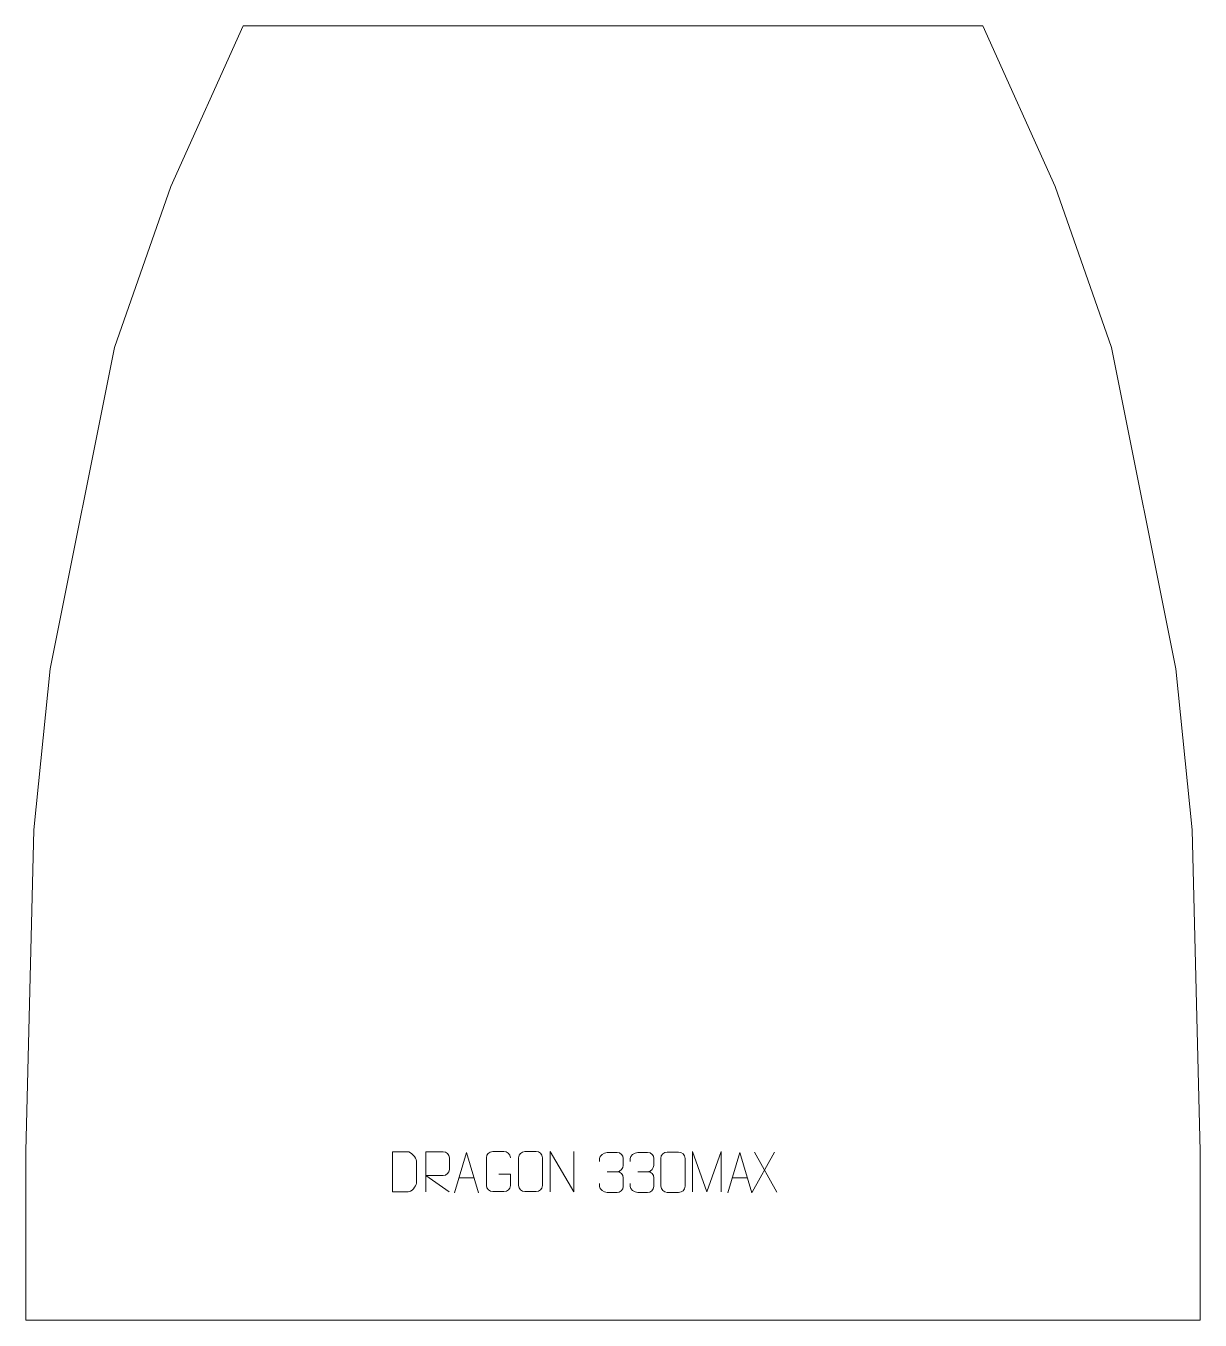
# Model space of a CAD drawing. Header units: millimetres. Extents: x -338 to 392, y 386 to 1191.
import ezdxf

# ---------------------------------------------------------------- set-up
doc = ezdxf.new("R2010")
doc.units = ezdxf.units.MM
doc.header["$MEASUREMENT"] = 0
doc.layers.add('layer 1', color=7, linetype='Continuous')

msp = doc.modelspace()

# ---------------------------------------------------------------- linework, layer by layer
at = {"layer": 'layer 1', "color": 242, "lineweight": 9}
msp.add_open_spline([(-203.2466, 1190.9555), (-203.2466, 1190.9555), (256.7516, 1190.9555), (256.7516, 1190.9555), (256.7516, 1190.9555), (256.7516, 1190.9555), (301.753, 1090.9556), (301.753, 1090.9556), (301.753, 1090.9556), (301.753, 1090.9556), (336.7527, 990.9562), (336.7527, 990.9562), (336.7527, 990.9562), (336.7527, 990.9562), (376.7534, 790.9564), (376.7534, 790.9564), (376.7534, 790.9564), (376.7534, 790.9564), (386.7519, 690.9566), (386.7519, 690.9566), (386.7519, 690.9566), (386.7519, 690.9566), (391.753, 490.9568), (391.753, 490.9568), (391.753, 490.9568), (391.753, 490.9568), (391.753, 390.9569), (391.753, 390.9569), (391.753, 390.9569), (391.753, 390.9569), (391.7772, 385.9563), (391.7772, 385.9563), (391.7772, 385.9563), (391.7772, 385.9563), (-338.2722, 385.9563), (-338.2722, 385.9563), (-338.2722, 385.9563), (-338.2722, 385.9563), (-338.2461, 390.9569), (-338.2461, 390.9569), (-338.2461, 390.9569), (-338.2461, 390.9569), (-338.2461, 490.9568), (-338.2461, 490.9568), (-338.2461, 490.9568), (-338.2461, 490.9568), (-333.2469, 690.9566), (-333.2469, 690.9566), (-333.2469, 690.9566), (-333.2469, 690.9566), (-323.247, 790.9564), (-323.247, 790.9564), (-323.247, 790.9564), (-323.247, 790.9564), (-283.2463, 990.9562), (-283.2463, 990.9562), (-283.2463, 990.9562), (-283.2463, 990.9562), (-248.2466, 1090.9556), (-248.2466, 1090.9556), (-248.2466, 1090.9556), (-248.2466, 1090.9556), (-203.2466, 1190.9555), (-203.2466, 1190.9555)], degree=3, knots=[0, 0, 0, 0, 0.05882353, 0.05882353, 0.05882353, 0.05882353, 0.11764706, 0.11764706, 0.11764706, 0.11764706, 0.17647059, 0.17647059, 0.17647059, 0.17647059, 0.23529412, 0.23529412, 0.23529412, 0.23529412, 0.29411765, 0.29411765, 0.29411765, 0.29411765, 0.35294118, 0.35294118, 0.35294118, 0.35294118, 0.41176471, 0.41176471, 0.41176471, 0.41176471, 0.47058824, 0.47058824, 0.47058824, 0.47058824, 0.52941176, 0.52941176, 0.52941176, 0.52941176, 0.58823529, 0.58823529, 0.58823529, 0.58823529, 0.64705882, 0.64705882, 0.64705882, 0.64705882, 0.70588235, 0.70588235, 0.70588235, 0.70588235, 0.76470588, 0.76470588, 0.76470588, 0.76470588, 0.82352941, 0.82352941, 0.82352941, 0.82352941, 0.88235294, 0.88235294, 0.88235294, 0.88235294, 1, 1, 1, 1], dxfattribs=at)
at = {"layer": 'layer 1', "color": 250, "lineweight": 9}
for points, knots in [([(-110.3023, 465.7586), (-107.9705, 465.759), (-103.0203, 465.735), (-100.6888, 465.7347), (-100.6888, 465.7347), (-98.7638, 465.6293), (-95.4452, 469.1709), (-95.4564, 471.1882), (-95.4564, 471.1882), (-95.4568, 476.9583), (-95.4568, 479.128), (-95.4564, 484.8973), (-95.4564, 484.8973), (-95.4607, 487.0354), (-98.8352, 490.6955), (-100.9876, 490.682), (-100.9876, 490.682), (-103.3133, 490.682), (-108.0376, 490.682), (-110.3637, 490.682), (-110.3637, 490.682), (-110.3633, 484.9351), (-110.302, 471.5059), (-110.3023, 465.7586)], [0, 0, 0, 0, 0.14285714, 0.14285714, 0.14285714, 0.14285714, 0.28571429, 0.28571429, 0.28571429, 0.28571429, 0.42857143, 0.42857143, 0.42857143, 0.42857143, 0.57142857, 0.57142857, 0.57142857, 0.57142857, 0.71428571, 0.71428571, 0.71428571, 0.71428571, 1, 1, 1, 1]), ([(-89.6648, 465.7436), (-89.6648, 465.7436), (-89.6648, 490.6971), (-89.6648, 490.6971), (-89.6648, 490.6971), (-86.07, 490.6971), (-82.4745, 490.6971), (-78.8793, 490.6971), (-78.8793, 490.6971), (-76.554, 490.6594), (-74.9967, 489.1694), (-75.0008, 486.803), (-75.0008, 486.803), (-75.0012, 484.7675), (-75.0012, 481.7081), (-75.0008, 479.6721), (-75.0008, 479.6721), (-75.0073, 477.7966), (-76.8196, 475.8548), (-78.8291, 475.8357), (-78.8291, 475.8357), (-78.8291, 475.8357), (-89.6648, 475.8357), (-89.6648, 475.8357), (-89.6648, 475.8357), (-89.6648, 475.8357), (-75.0101, 465.7436), (-75.0101, 465.7436)], [0, 0, 0, 0, 0.125, 0.125, 0.125, 0.125, 0.25, 0.25, 0.25, 0.25, 0.375, 0.375, 0.375, 0.375, 0.5, 0.5, 0.5, 0.5, 0.625, 0.625, 0.625, 0.625, 0.75, 0.75, 0.75, 0.75, 1, 1, 1, 1]), ([(-71.8027, 465.2014), (-71.8027, 465.2014), (-64.4317, 490.1549), (-64.4317, 490.1549), (-64.4317, 490.1549), (-64.4317, 490.1549), (-56.8618, 465.2014), (-56.8618, 465.2014)], [0, 0, 0, 0, 0.33333333, 0.33333333, 0.33333333, 0.33333333, 1, 1, 1, 1]), ([(-44.2469, 476.8357), (-44.2469, 476.8357), (-37.0788, 476.8357), (-37.0788, 476.8357), (-37.0788, 476.8357), (-37.0788, 476.8357), (-37.0788, 469.6676), (-37.0788, 469.6676), (-37.0788, 469.6676), (-37.2185, 467.3442), (-38.8957, 465.8646), (-41.0435, 465.8538), (-41.0435, 465.8538), (-43.3753, 465.8542), (-45.7073, 465.8542), (-48.0388, 465.8538), (-48.0388, 465.8538), (-49.9637, 465.7484), (-51.9359, 467.6329), (-51.9247, 469.6502), (-51.9247, 469.6502), (-51.9243, 475.4203), (-51.9243, 481.19), (-51.9247, 486.9593), (-51.9247, 486.9593), (-51.9205, 489.0974), (-50.1737, 490.8166), (-48.0214, 490.8032), (-48.0214, 490.8032), (-45.6957, 490.8032), (-43.3696, 490.8032), (-41.0435, 490.8032), (-41.0435, 490.8032), (-39.0968, 490.8386), (-37.1054, 489.3471), (-37.0788, 486.9094)], [0, 0, 0, 0, 0.1, 0.1, 0.1, 0.1, 0.2, 0.2, 0.2, 0.2, 0.3, 0.3, 0.3, 0.3, 0.4, 0.4, 0.4, 0.4, 0.5, 0.5, 0.5, 0.5, 0.6, 0.6, 0.6, 0.6, 0.7, 0.7, 0.7, 0.7, 0.8, 0.8, 0.8, 0.8, 1, 1, 1, 1]), ([(-28.0214, 490.8032), (-25.6957, 490.8032), (-23.3696, 490.8032), (-21.0435, 490.8032), (-21.0435, 490.8032), (-19.0969, 490.8388), (-17.1055, 489.3472), (-17.0788, 486.9096), (-17.0788, 486.9096), (-17.0792, 481.1627), (-17.0792, 475.4154), (-17.0788, 469.6677), (-17.0788, 469.6677), (-17.2186, 467.3443), (-18.8958, 465.8647), (-21.0435, 465.8539), (-21.0435, 465.8539), (-23.3754, 465.8543), (-25.7073, 465.8543), (-28.0388, 465.8539), (-28.0388, 465.8539), (-29.9638, 465.7485), (-31.9359, 467.633), (-31.9247, 469.6503), (-31.9247, 469.6503), (-31.9244, 475.4204), (-31.9244, 481.1901), (-31.9247, 486.9594), (-31.9247, 486.9594), (-31.9205, 489.0975), (-30.1738, 490.8167), (-28.0214, 490.8032)], [0, 0, 0, 0, 0.11111111, 0.11111111, 0.11111111, 0.11111111, 0.22222222, 0.22222222, 0.22222222, 0.22222222, 0.33333333, 0.33333333, 0.33333333, 0.33333333, 0.44444444, 0.44444444, 0.44444444, 0.44444444, 0.55555556, 0.55555556, 0.55555556, 0.55555556, 0.66666667, 0.66666667, 0.66666667, 0.66666667, 0.77777778, 0.77777778, 0.77777778, 0.77777778, 1, 1, 1, 1]), ([(-12.2519, 465.8282), (-12.2519, 465.8282), (-12.2519, 490.7817), (-12.2519, 490.7817), (-12.2519, 490.7817), (-12.2519, 490.7817), (2.4029, 465.8282), (2.4029, 465.8282), (2.4029, 465.8282), (2.4029, 465.8282), (2.4029, 490.7817), (2.4029, 490.7817)], [0, 0, 0, 0, 0.25, 0.25, 0.25, 0.25, 0.5, 0.5, 0.5, 0.5, 1, 1, 1, 1]), ([(18.4019, 484.5198), (18.4019, 484.5198), (18.4019, 486.377), (18.4019, 486.377), (18.4019, 486.377), (18.3876, 488.1189), (21.0521, 490.237), (23.1112, 490.2143), (23.1112, 490.2143), (25.1753, 490.2143), (27.2393, 490.2143), (29.303, 490.2143), (29.303, 490.2143), (31.4975, 490.2231), (33.0958, 488.3763), (33.1402, 486.4642), (33.1402, 486.4642), (33.1398, 485.0291), (33.1398, 483.594), (33.1402, 482.1585), (33.1402, 482.1585), (33.0916, 480.505), (31.489, 478.275), (29.2907, 478.285), (29.2907, 478.285), (31.4944, 478.2738), (33.1024, 476.4706), (33.1564, 474.4111), (33.1564, 474.4111), (33.156, 472.6264), (33.156, 470.8417), (33.1564, 469.0566), (33.1564, 469.0566), (33.1665, 466.9952), (31.1116, 465.2321), (29.2907, 465.2402), (29.2907, 465.2402), (27.2254, 465.2405), (25.1602, 465.2405), (23.0946, 465.2402), (23.0946, 465.2402), (20.926, 465.2517), (18.395, 467.6519), (18.3764, 469.1137), (18.3764, 469.1137), (18.3764, 469.1137), (18.3764, 471.0223), (18.3764, 471.0223)], [0, 0, 0, 0, 0.07692308, 0.07692308, 0.07692308, 0.07692308, 0.15384615, 0.15384615, 0.15384615, 0.15384615, 0.23076923, 0.23076923, 0.23076923, 0.23076923, 0.30769231, 0.30769231, 0.30769231, 0.30769231, 0.38461538, 0.38461538, 0.38461538, 0.38461538, 0.46153846, 0.46153846, 0.46153846, 0.46153846, 0.53846154, 0.53846154, 0.53846154, 0.53846154, 0.61538462, 0.61538462, 0.61538462, 0.61538462, 0.69230769, 0.69230769, 0.69230769, 0.69230769, 0.76923077, 0.76923077, 0.76923077, 0.76923077, 0.84615385, 0.84615385, 0.84615385, 0.84615385, 1, 1, 1, 1]), ([(37.4019, 484.5198), (37.4019, 484.5198), (37.4019, 486.377), (37.4019, 486.377), (37.4019, 486.377), (37.3876, 488.1189), (40.0521, 490.237), (42.1112, 490.2143), (42.1112, 490.2143), (44.1753, 490.2143), (46.2393, 490.2143), (48.303, 490.2143), (48.303, 490.2143), (50.4975, 490.2231), (52.0958, 488.3763), (52.1402, 486.4642), (52.1402, 486.4642), (52.1398, 485.0291), (52.1398, 483.594), (52.1402, 482.1585), (52.1402, 482.1585), (52.0916, 480.505), (50.489, 478.275), (48.2907, 478.285), (48.2907, 478.285), (50.4944, 478.2738), (52.1024, 476.4706), (52.1564, 474.4111), (52.1564, 474.4111), (52.156, 472.6264), (52.156, 470.8417), (52.1564, 469.0566), (52.1564, 469.0566), (52.1665, 466.9952), (50.1116, 465.2321), (48.2907, 465.2402), (48.2907, 465.2402), (46.2254, 465.2405), (44.1602, 465.2405), (42.0946, 465.2402), (42.0946, 465.2402), (39.926, 465.2517), (37.395, 467.6519), (37.3764, 469.1137), (37.3764, 469.1137), (37.3764, 469.1137), (37.3764, 471.0223), (37.3764, 471.0223)], [0, 0, 0, 0, 0.07692308, 0.07692308, 0.07692308, 0.07692308, 0.15384615, 0.15384615, 0.15384615, 0.15384615, 0.23076923, 0.23076923, 0.23076923, 0.23076923, 0.30769231, 0.30769231, 0.30769231, 0.30769231, 0.38461538, 0.38461538, 0.38461538, 0.38461538, 0.46153846, 0.46153846, 0.46153846, 0.46153846, 0.53846154, 0.53846154, 0.53846154, 0.53846154, 0.61538462, 0.61538462, 0.61538462, 0.61538462, 0.69230769, 0.69230769, 0.69230769, 0.69230769, 0.76923077, 0.76923077, 0.76923077, 0.76923077, 0.84615385, 0.84615385, 0.84615385, 0.84615385, 1, 1, 1, 1]), ([(60.4567, 490.4189), (62.8228, 490.4189), (65.1893, 490.4189), (67.5558, 490.4189), (67.5558, 490.4189), (69.5363, 490.4545), (71.5623, 488.9602), (71.5894, 486.5181), (71.5894, 486.5181), (71.589, 480.7607), (71.589, 475.0029), (71.5894, 469.2447), (71.5894, 469.2447), (71.4473, 466.9171), (69.7409, 465.4348), (67.5558, 465.424), (67.5558, 465.424), (65.1834, 465.4244), (62.811, 465.4244), (60.439, 465.424), (60.439, 465.424), (58.4805, 465.3184), (56.4741, 467.2063), (56.4855, 469.2273), (56.4855, 469.2273), (56.4859, 475.0079), (56.4859, 480.7882), (56.4855, 486.568), (56.4855, 486.568), (56.4898, 488.71), (58.2669, 490.4325), (60.4567, 490.4189)], [0, 0, 0, 0, 0.11111111, 0.11111111, 0.11111111, 0.11111111, 0.22222222, 0.22222222, 0.22222222, 0.22222222, 0.33333333, 0.33333333, 0.33333333, 0.33333333, 0.44444444, 0.44444444, 0.44444444, 0.44444444, 0.55555556, 0.55555556, 0.55555556, 0.55555556, 0.66666667, 0.66666667, 0.66666667, 0.66666667, 0.77777778, 0.77777778, 0.77777778, 0.77777778, 1, 1, 1, 1]), ([(76.233, 465.826), (76.233, 465.826), (76.233, 490.7839), (76.233, 490.7839), (76.233, 490.7839), (76.233, 490.7839), (85.1581, 465.826), (85.1581, 465.826), (85.1581, 465.826), (85.1581, 465.826), (93.918, 490.7834), (93.918, 490.7834), (93.918, 490.7834), (93.918, 490.7834), (93.918, 465.826), (93.918, 465.826)], [0, 0, 0, 0, 0.2, 0.2, 0.2, 0.2, 0.4, 0.4, 0.4, 0.4, 0.6, 0.6, 0.6, 0.6, 1, 1, 1, 1]), ([(98.1973, 465.2014), (98.1973, 465.2014), (105.5683, 490.1549), (105.5683, 490.1549), (105.5683, 490.1549), (105.5683, 490.1549), (113.1382, 465.2014), (113.1382, 465.2014)], [0, 0, 0, 0, 0.33333333, 0.33333333, 0.33333333, 0.33333333, 1, 1, 1, 1])]:
    msp.add_open_spline(points, degree=3, knots=knots, dxfattribs=at)
for points in [[(127.0861, 490.3928), (127.0861, 490.3928), (113.3455, 465.497), (113.3455, 465.497)], [(114.8001, 490.3928), (114.8001, 490.3928), (128.5407, 465.4393), (128.5407, 465.4393)], [(23.1116, 478.2746), (23.1116, 478.2746), (29.308, 478.2746), (29.308, 478.2746)], [(42.1116, 478.2746), (42.1116, 478.2746), (48.308, 478.2746), (48.308, 478.2746)], [(-69.0801, 474.4508), (-69.0801, 474.4508), (-59.5844, 474.4508), (-59.5844, 474.4508)], [(100.9199, 474.4508), (100.9199, 474.4508), (110.4156, 474.4508), (110.4156, 474.4508)]]:
    msp.add_open_spline(points, degree=3, dxfattribs=at)

doc.saveas('drawing.dxf')
